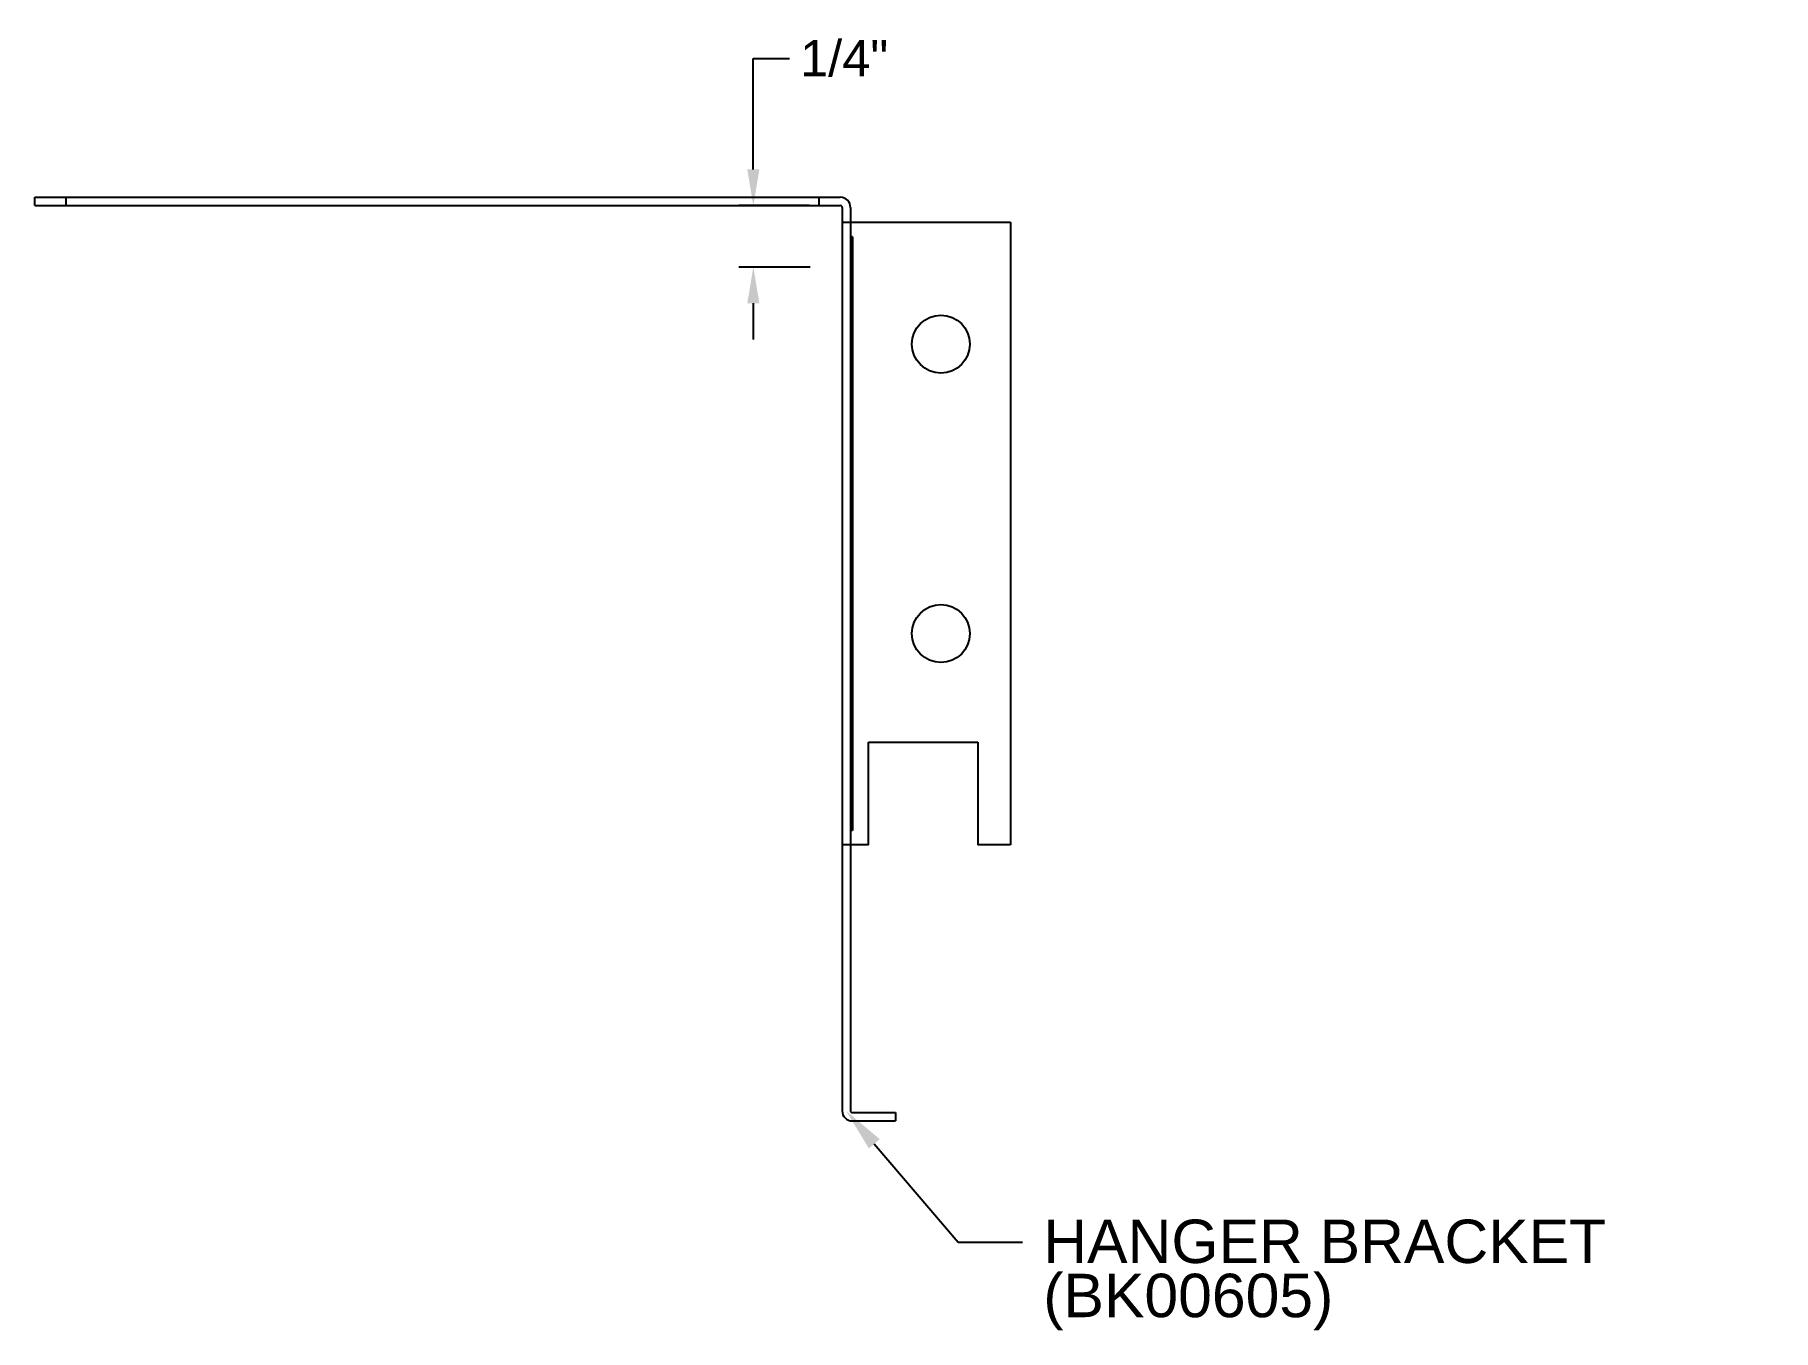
# Model space of a CAD drawing. Extents: x -1.74 to 5.77, y -4.59 to 1.
import ezdxf
from ezdxf import colors
from ezdxf.entities.mleader import LeaderData, LeaderLine
from ezdxf.math import Vec2, Vec3

# ---------------------------------------------------------------- set-up
doc = ezdxf.new("R2010")
doc.units = 0
doc.header["$LTSCALE"] = 0.5
doc.header["$MEASUREMENT"] = 0
doc.layers.get('Defpoints').update_dxf_attribs({"linetype": 'CONTINUOUS'})
doc.layers.add('CUST DWG', color=60, linetype='CONTINUOUS', lineweight=20)
doc.layers.add('FAB DWG', color=221, linetype='CONTINUOUS')
doc.layers.add('Mounting', color=4, linetype='CONTINUOUS')
doc.styles.add('LSAD_Standard', font='arial.ttf')
doc.styles.get("Standard").update_dxf_attribs({"font": 'arial.ttf'})
doc.dimstyles.new('LSAD_CustDims', dxfattribs={"dimtxt": 1, "dimasz": 1, "dimexe": 0.0625, "dimexo": 0.042969, "dimgap": 0.0625, "dimtad": 0, "dimtih": 1, "dimtoh": 1, "dimdec": 3, "dimzin": 0, "dimdsep": 46, "dimlunit": 4, "dimtxsty": 'Standard', "dimcen": 0.125, "dimclrd": 256, "dimclre": 256, "dimclrt": 256, "dimadec": 0, "dimazin": 0, "dimtfac": 1, "dimtdec": 3, "dimtix": 1, "dimtofl": 0, "dimtmove": 0, "dimatfit": 3, "dimfxl": 1, "dimfrac": 2, "dimtolj": 1, "dimtzin": 0, "dimarcsym": 0})

# ---------------------------------------------------------------- blocks, each defined once
blk = doc.blocks.new('*D0')
at = {"layer": 'Defpoints', "color": 0, "ltscale": 0.5, "transparency": 16777216}
for p in [(1.3634, 0.265), (1.647, 0.265), (1.6525, 0)]:
    blk.add_point(p, dxfattribs=at)
at = {"layer": 'FAB DWG', "lineweight": -2, "ltscale": 0.5, "transparency": 16777216}
for p, q in [((1.3634, 0.4213), (1.3634, 0.9005)), ((1.3634, 0.9005), (1.5197, 0.9005)), ((1.604, 0.265), (1.3009, 0.265)), ((1.6095, 0), (1.3009, 0)), ((1.3634, -0.1562), (1.3634, -0.3125))]:
    blk.add_line(p, q, dxfattribs=at)
at = {"layer": 'FAB DWG', "ltscale": 0.5, "transparency": 16777216}
for points in [[(1.3374, 0.4213), (1.3895, 0.4213), (1.3634, 0.265)], [(1.3374, -0.1562), (1.3895, -0.1562), (1.3634, 0)]]:
    blk.add_solid(points, dxfattribs=at)
at = {"layer": 'FAB DWG', "ltscale": 0.5, "transparency": 16777216, "insert": (1.7556, 0.9005), "char_height": 0.15625, "attachment_point": 5}
blk.add_mtext('\\A1;1/4"', dxfattribs=at)

msp = doc.modelspace()

# ---------------------------------------------------------------- linework, layer by layer
at = {"layer": 'Mounting', "transparency": 16777216}
for p, q in [((-1.739, 0.301), (1.739, 0.301)), ((-1.739, 0.265), (-1.739, 0.301)), ((-1.603, 0.265), (-1.603, 0.301)), ((1.647, 0.265), (1.647, 0.301)), ((-1.739, 0.265), (1.739, 0.265)), ((1.747, 0.257), (1.747, 0.193)), ((1.783, 0.257), (1.783, 0.193)), ((1.747, 0.193), (1.747, -2.495)), ((1.747, 0.193), (2.4734, 0.193)), ((1.783, 0.193), (1.783, -2.495)), ((2.4734, 0.193), (2.4734, -2.495)), ((1.7914, 0.131), (1.783, 0.131)), ((1.7914, 0.131), (1.7914, -2.433)), ((1.8614, -2.052), (2.3334, -2.052)), ((1.8614, -2.495), (1.8614, -2.052)), ((2.3334, -2.052), (2.3334, -2.495)), ((1.7914, -2.433), (1.783, -2.433)), ((1.747, -2.495), (1.747, -3.644)), ((1.8614, -2.495), (1.747, -2.495)), ((1.783, -2.495), (1.783, -3.644)), ((2.4734, -2.495), (2.3334, -2.495)), ((1.791, -3.652), (1.977, -3.652)), ((1.977, -3.652), (1.977, -3.688)), ((1.791, -3.688), (1.977, -3.688))]:
    msp.add_line(p, q, dxfattribs=at)
for centre in [(2.1734, -0.333), (2.1734, -1.583)]:
    msp.add_circle(centre, 0.125, dxfattribs=at)
for centre, radius, start, end in [((1.739, 0.257), 0.044, 0, 90), ((1.739, 0.257), 0.008, 0, 90), ((1.791, -3.644), 0.044, 180, 270), ((1.791, -3.644), 0.008, 180, 270)]:
    msp.add_arc(centre, radius, start, end, dxfattribs=at)

# ---------------------------------------------------------------- texts
at = {"layer": 'FAB DWG', "ltscale": 0.5, "transparency": 16777216, "insert": (2.6154, -4.3479), "char_height": 0.1875, "width": 3.551637, "attachment_point": 1, "style": 'LSAD_Standard'}
msp.add_mtext('\\A1;(BK00605)', dxfattribs=at)

# ---------------------------------------------------------------- dimensions: what is measured, and where the dimension line sits
at = {"layer": 'FAB DWG', "ltscale": 0.5, "transparency": 16777216}
dim = msp.add_linear_dim(base=(1.3634, 0.265), p1=(1.6525, 0), p2=(1.647, 0.265), angle=90, dimstyle='LSAD_CustDims', override={"dimtxt": 0.15625, "dimasz": 0.15625}, dxfattribs=at)
dim.commit()
dim.dimension.update_dxf_attribs({"geometry": '*D0', "text_midpoint": (1.7556, 0.9005), "dimtype": 128})

# ---------------------------------------------------------------- leaders
at = {"layer": 'CUST DWG', "ltscale": 0.5, "transparency": 16777216}
ml = msp.add_multileader_mtext('Standard', dxfattribs=at)
ml.set_content('\\A1;HANGER BRACKET', color=256, style='LSAD_Standard')
ml.set_leader_properties()
ml.build(insert=Vec2(0, 0))
ml.multileader.update_dxf_attribs({"text_left_attachment_type": 2, "dogleg_length": 0.36, "arrow_head_size": 0.1875})
ctx = ml.context
ctx.base_point, ctx.char_height, ctx.arrow_head_size, ctx.landing_gap_size, ctx.plane_origin = Vec3(2.5254, -4.211), 0.1875, 0.1875, 0.09, Vec3(1.0395, -4.3489)
ctx.left_attachment = 2
notes = []
notes.append((ctx, [(0, (1, 1, 0), (2.2482, -4.211), (1, 0), 0.2772, [(0, [(1.7638, -3.644)], 0, [])])]))
ctx.mtext.insert, ctx.mtext.width, ctx.mtext.defined_height, ctx.mtext.flow_direction = Vec3(2.6154, -4.1141), 3.15153, 0.8541, 5
for ctx, leaders in notes:
    for number, flags, end, landing, length, lines in leaders:
        leader = LeaderData()
        leader.index, (leader.has_last_leader_line, leader.has_dogleg_vector, leader.attachment_direction) = number, flags
        leader.last_leader_point, leader.dogleg_vector, leader.dogleg_length = Vec3(end), Vec3(landing), length
        for number, points, colour, breaks in lines:
            line = LeaderLine()
            line.index, line.vertices, line.color, line.breaks = number, Vec3.list(points), colors.encode_raw_color(colour), breaks
            leader.lines.append(line)
        ctx.leaders.append(leader)

doc.saveas('drawing.dxf')
